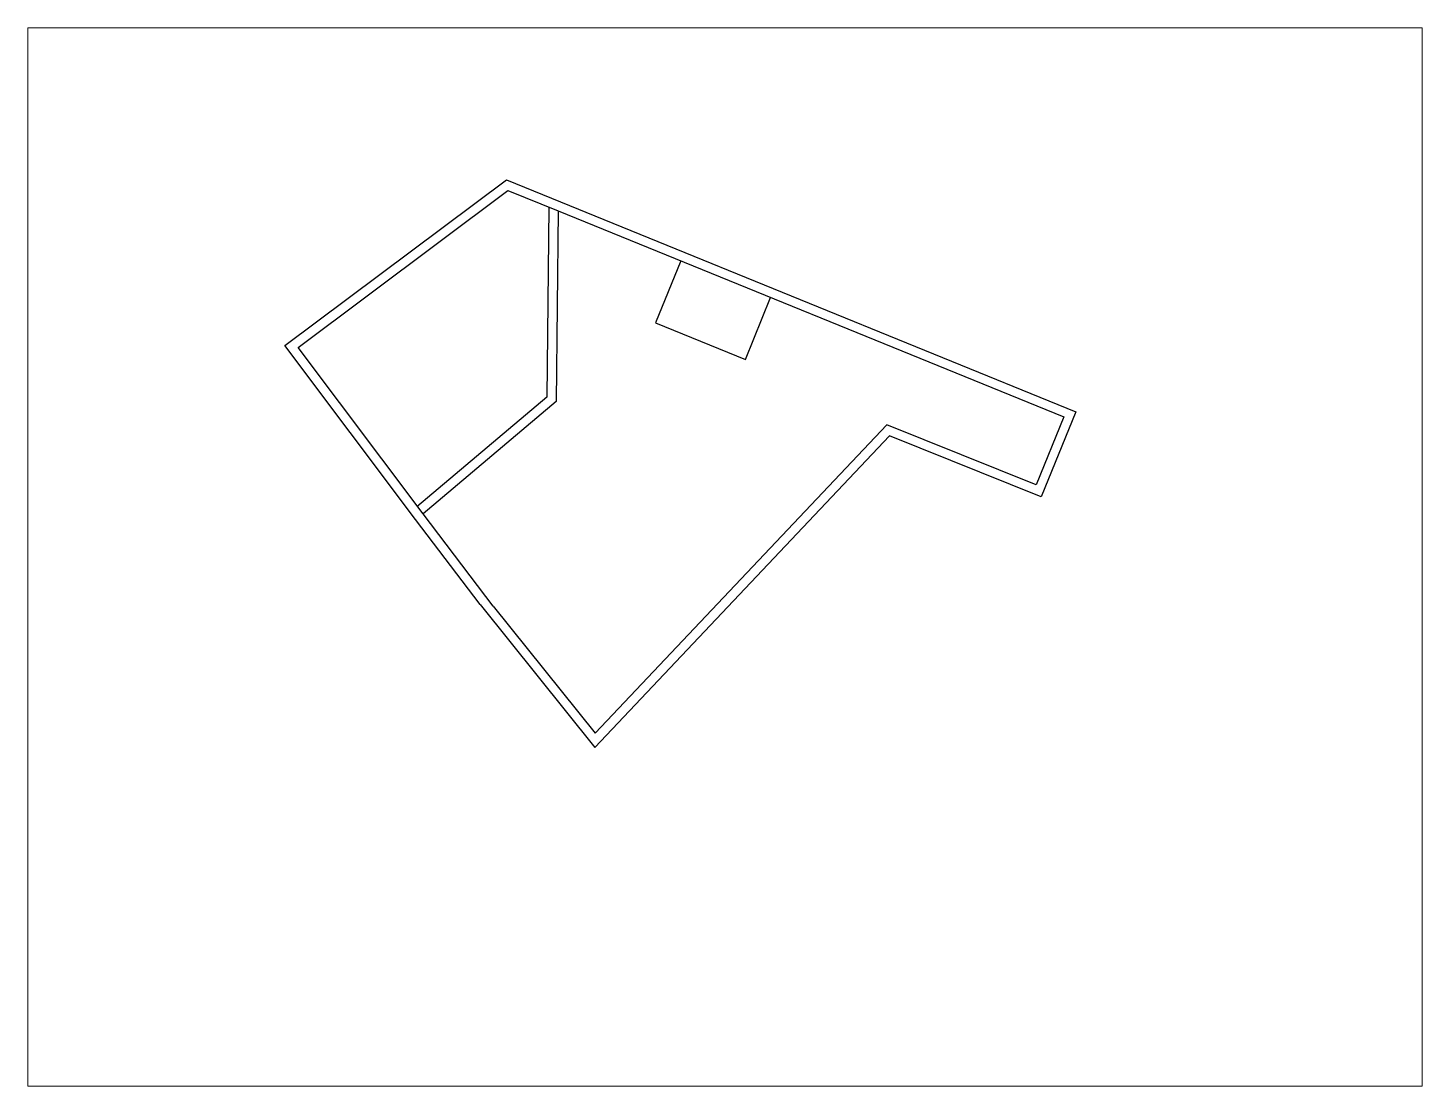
# Paper-space layout 'Layout1' of a CAD drawing. Header units: millimetres. Extents: x 26 to 231, y 20 to 176.
# The model-space entities are those that its viewports show. They can reach past a viewport. Long polylines and large blocks are cut down to what shows.
import ezdxf

# ---------------------------------------------------------------- set-up
doc = ezdxf.new("R2010")
doc.units = ezdxf.units.MM

msp = doc.modelspace()

# ---------------------------------------------------------------- linework, layer by layer
for p, q in [((210.5, 1808.4), (589.8, 2091.9)), ((589.8, 2091.9), (1564.6, 1694.7)), ((232.9, 1805.2), (592.2, 2073.7)), ((592.2, 2073.7), (678.1, 2038.7)), ((662.1, 2045.2), (658.7, 1720.2)), ((678.1, 2038.7), (674.6, 1712.7)), ((678.1, 2038.7), (1543.7, 1686)), ((888.2, 1953), (845, 1847)), ((998.6, 1784.4), (1041.8, 1890.5)), ((845, 1847), (998.6, 1784.4)), ((434.1, 1510.3), (210.5, 1808.4)), ((446.9, 1520), (232.9, 1805.2)), ((658.7, 1720.2), (436.5, 1532.2)), ((674.6, 1712.7), (446.9, 1520)), ((1564.6, 1694.7), (1505, 1549.2)), ((741.7, 1144.7), (1240.9, 1672.8)), ((1496.2, 1570), (1240.9, 1672.8)), ((1543.7, 1686), (1496.2, 1570)), ((740.8, 1120.4), (1245.1, 1653.9)), ((1505, 1549.2), (1245.1, 1653.9)), ((544.7, 1365), (434.1, 1510.3)), ((567, 1362.1), (446.9, 1520)), ((544.7, 1365), (740.8, 1120.4)), ((566.9, 1362), (741.7, 1144.7))]:
    msp.add_line(p, q)

psp = doc.layouts.get("Layout1")

# ---------------------------------------------------------------- viewports
at = {"layer": '0'}
psp.add_viewport(center=(128.5, 97.5), size=(205.6, 156), view_center_point=(963.76, 1446.41), view_height=1810.9118, dxfattribs=at)

doc.saveas('drawing.dxf')
